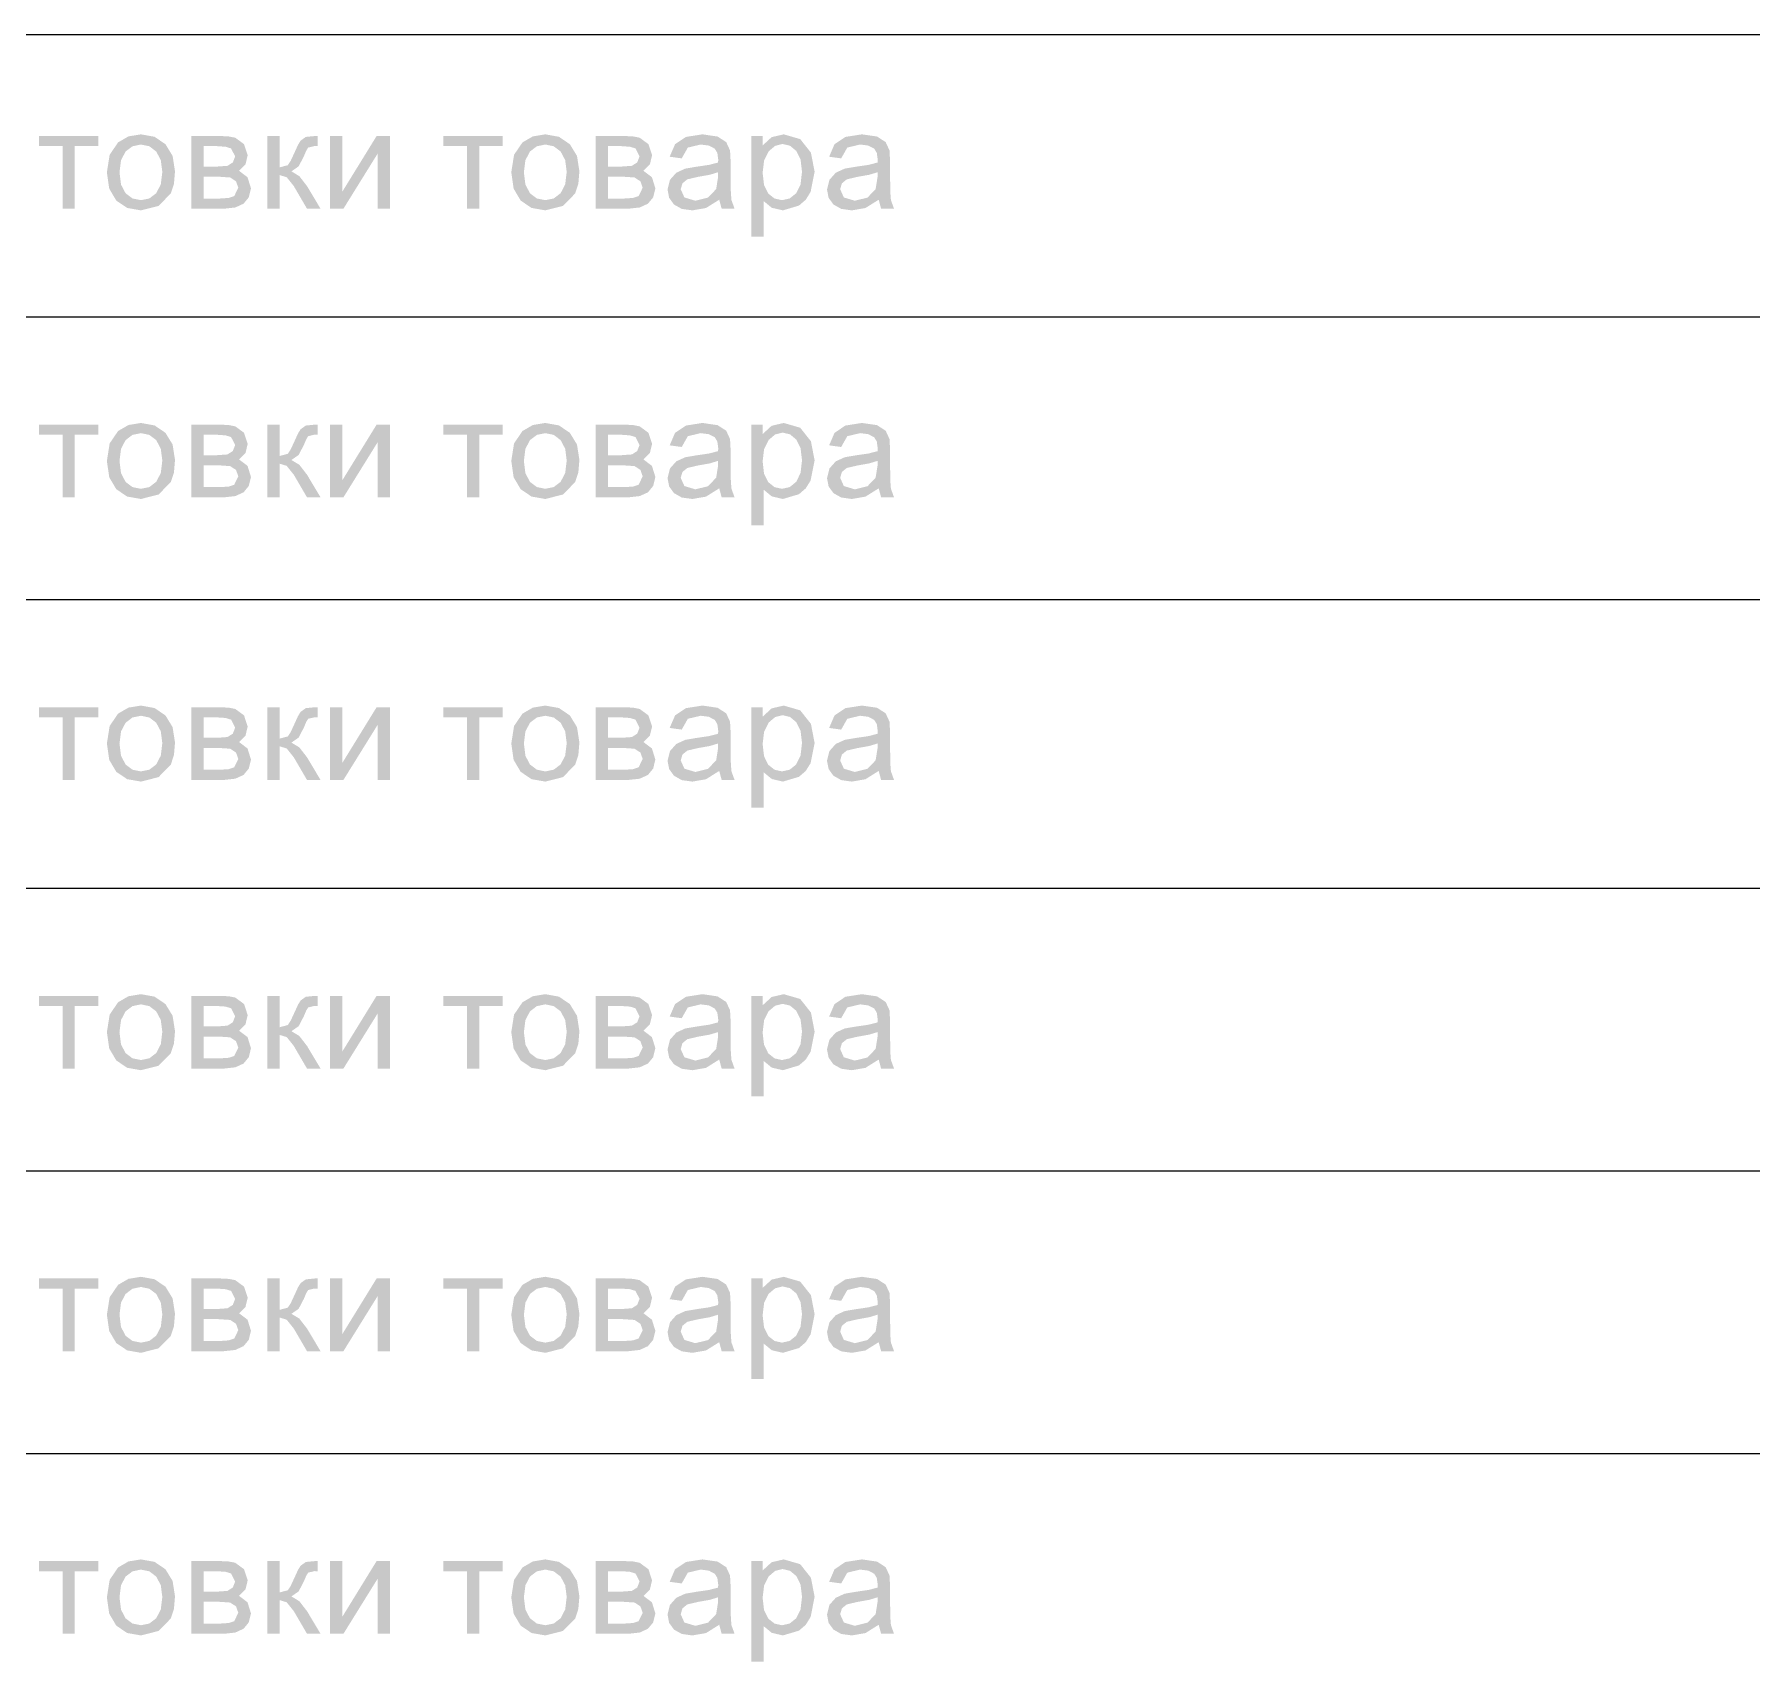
# Model space of a CAD drawing. Header units: millimetres. Extents: x 0 to 420, y 0 to 297.
# Drawn here: x 41.21 to 53.3, y 149.28 to 160.74 of the extents above; entities that cross this region are included whole.
import ezdxf

# ---------------------------------------------------------------- set-up
doc = ezdxf.new("R2010")
doc.units = ezdxf.units.MM

msp = doc.modelspace()

# ---------------------------------------------------------------- hatches: boundary and pattern name
for points in [[(41.241101, 160.024078), (41.657268, 160.024078), (41.657268, 159.95242), (41.492455, 159.95242), (41.492455, 159.511999), (41.406465, 159.511999), (41.406465, 159.95242), (41.241101, 159.95242)], [(42.847181, 160.024078), (42.934273, 160.024078), (42.934273, 159.803041), (42.992151, 159.818475), (43.012546, 159.84955), (43.041209, 159.91163), (43.063947, 159.961722), (43.08255, 159.991557), (43.11893, 160.017464), (43.186179, 160.024078), (43.203266, 160.024078), (43.203266, 159.95242), (43.179013, 159.952972), (43.135467, 159.942498), (43.122306, 159.921415), (43.104599, 159.87966), (43.068218, 159.810207), (43.017507, 159.774929), (43.073042, 159.741443), (43.12775, 159.670749), (43.222559, 159.511999), (43.127199, 159.511999), (43.034594, 159.670749), (42.984434, 159.733588), (42.934273, 159.749022), (42.934273, 159.511999), (42.847181, 159.511999)], [(43.289922, 160.024078), (43.377014, 160.024078), (43.377014, 159.633818), (43.617344, 160.024078), (43.71105, 160.024078), (43.71105, 159.511999), (43.62451, 159.511999), (43.62451, 159.900055), (43.383629, 159.511999), (43.289922, 159.511999)], [(44.088075, 160.024078), (44.504242, 160.024078), (44.504242, 159.95242), (44.339429, 159.95242), (44.339429, 159.511999), (44.253439, 159.511999), (44.253439, 159.95242), (44.088075, 159.95242)], [(41.241101, 157.992078), (41.657268, 157.992078), (41.657268, 157.92042), (41.492455, 157.92042), (41.492455, 157.479999), (41.406465, 157.479999), (41.406465, 157.92042), (41.241101, 157.92042)], [(42.847181, 157.992078), (42.934273, 157.992078), (42.934273, 157.771041), (42.992151, 157.786475), (43.012546, 157.81755), (43.041209, 157.87963), (43.063947, 157.929722), (43.08255, 157.959557), (43.11893, 157.985464), (43.186179, 157.992078), (43.203266, 157.992078), (43.203266, 157.92042), (43.179013, 157.920972), (43.135467, 157.910499), (43.122306, 157.889415), (43.104599, 157.84766), (43.068218, 157.778207), (43.017507, 157.742929), (43.073042, 157.709443), (43.12775, 157.638749), (43.222559, 157.479999), (43.127199, 157.479999), (43.034594, 157.638749), (42.984434, 157.701588), (42.934273, 157.717022), (42.934273, 157.479999), (42.847181, 157.479999)], [(43.289922, 157.992078), (43.377014, 157.992078), (43.377014, 157.601818), (43.617344, 157.992078), (43.71105, 157.992078), (43.71105, 157.479999), (43.62451, 157.479999), (43.62451, 157.868055), (43.383629, 157.479999), (43.289922, 157.479999)], [(44.088075, 157.992078), (44.504242, 157.992078), (44.504242, 157.92042), (44.339429, 157.92042), (44.339429, 157.479999), (44.253439, 157.479999), (44.253439, 157.92042), (44.088075, 157.92042)], [(41.241101, 156.002412), (41.657268, 156.002412), (41.657268, 155.930754), (41.492455, 155.930754), (41.492455, 155.490333), (41.406465, 155.490333), (41.406465, 155.930754), (41.241101, 155.930754)], [(42.847181, 156.002412), (42.934273, 156.002412), (42.934273, 155.781374), (42.992151, 155.796808), (43.012546, 155.827883), (43.041209, 155.889964), (43.063947, 155.940055), (43.08255, 155.96989), (43.11893, 155.995797), (43.186179, 156.002412), (43.203266, 156.002412), (43.203266, 155.930754), (43.179013, 155.931305), (43.135467, 155.920832), (43.122306, 155.899748), (43.104599, 155.857993), (43.068218, 155.78854), (43.017507, 155.753262), (43.073042, 155.719776), (43.12775, 155.649083), (43.222559, 155.490333), (43.127199, 155.490333), (43.034594, 155.649083), (42.984434, 155.711921), (42.934273, 155.727355), (42.934273, 155.490333), (42.847181, 155.490333)], [(43.289922, 156.002412), (43.377014, 156.002412), (43.377014, 155.612151), (43.617344, 156.002412), (43.71105, 156.002412), (43.71105, 155.490333), (43.62451, 155.490333), (43.62451, 155.878388), (43.383629, 155.490333), (43.289922, 155.490333)], [(44.088075, 156.002412), (44.504242, 156.002412), (44.504242, 155.930754), (44.339429, 155.930754), (44.339429, 155.490333), (44.253439, 155.490333), (44.253439, 155.930754), (44.088075, 155.930754)], [(41.241101, 153.970412), (41.657268, 153.970412), (41.657268, 153.898754), (41.492455, 153.898754), (41.492455, 153.458333), (41.406465, 153.458333), (41.406465, 153.898754), (41.241101, 153.898754)], [(42.847181, 153.970412), (42.934273, 153.970412), (42.934273, 153.749374), (42.992151, 153.764808), (43.012546, 153.795883), (43.041209, 153.857964), (43.063947, 153.908055), (43.08255, 153.93789), (43.11893, 153.963797), (43.186179, 153.970412), (43.203266, 153.970412), (43.203266, 153.898754), (43.179013, 153.899305), (43.135467, 153.888832), (43.122306, 153.867748), (43.104599, 153.825993), (43.068218, 153.75654), (43.017507, 153.721262), (43.073042, 153.687776), (43.12775, 153.617083), (43.222559, 153.458333), (43.127199, 153.458333), (43.034594, 153.617083), (42.984434, 153.679921), (42.934273, 153.695355), (42.934273, 153.458333), (42.847181, 153.458333)], [(43.289922, 153.970412), (43.377014, 153.970412), (43.377014, 153.580151), (43.617344, 153.970412), (43.71105, 153.970412), (43.71105, 153.458333), (43.62451, 153.458333), (43.62451, 153.846388), (43.383629, 153.458333), (43.289922, 153.458333)], [(44.088075, 153.970412), (44.504242, 153.970412), (44.504242, 153.898754), (44.339429, 153.898754), (44.339429, 153.458333), (44.253439, 153.458333), (44.253439, 153.898754), (44.088075, 153.898754)], [(41.241101, 151.980745), (41.657268, 151.980745), (41.657268, 151.909087), (41.492455, 151.909087), (41.492455, 151.468666), (41.406465, 151.468666), (41.406465, 151.909087), (41.241101, 151.909087)], [(42.847181, 151.980745), (42.934273, 151.980745), (42.934273, 151.759708), (42.992151, 151.775142), (43.012546, 151.806217), (43.041209, 151.868297), (43.063947, 151.918389), (43.08255, 151.948223), (43.11893, 151.97413), (43.186179, 151.980745), (43.203266, 151.980745), (43.203266, 151.909087), (43.179013, 151.909638), (43.135467, 151.899165), (43.122306, 151.878081), (43.104599, 151.836327), (43.068218, 151.766874), (43.017507, 151.731596), (43.073042, 151.698109), (43.12775, 151.627416), (43.222559, 151.468666), (43.127199, 151.468666), (43.034594, 151.627416), (42.984434, 151.690255), (42.934273, 151.705689), (42.934273, 151.468666), (42.847181, 151.468666)], [(43.289922, 151.980745), (43.377014, 151.980745), (43.377014, 151.590485), (43.617344, 151.980745), (43.71105, 151.980745), (43.71105, 151.468666), (43.62451, 151.468666), (43.62451, 151.856722), (43.383629, 151.468666), (43.289922, 151.468666)], [(44.088075, 151.980745), (44.504242, 151.980745), (44.504242, 151.909087), (44.339429, 151.909087), (44.339429, 151.468666), (44.253439, 151.468666), (44.253439, 151.909087), (44.088075, 151.909087)], [(41.241101, 149.991078), (41.657268, 149.991078), (41.657268, 149.91942), (41.492455, 149.91942), (41.492455, 149.478999), (41.406465, 149.478999), (41.406465, 149.91942), (41.241101, 149.91942)], [(42.847181, 149.991078), (42.934273, 149.991078), (42.934273, 149.770041), (42.992151, 149.785475), (43.012546, 149.81655), (43.041209, 149.87863), (43.063947, 149.928722), (43.08255, 149.958557), (43.11893, 149.984464), (43.186179, 149.991078), (43.203266, 149.991078), (43.203266, 149.91942), (43.179013, 149.919972), (43.135467, 149.909499), (43.122306, 149.888415), (43.104599, 149.84666), (43.068218, 149.777207), (43.017507, 149.741929), (43.073042, 149.708443), (43.12775, 149.637749), (43.222559, 149.478999), (43.127199, 149.478999), (43.034594, 149.637749), (42.984434, 149.700588), (42.934273, 149.716022), (42.934273, 149.478999), (42.847181, 149.478999)], [(43.289922, 149.991078), (43.377014, 149.991078), (43.377014, 149.600818), (43.617344, 149.991078), (43.71105, 149.991078), (43.71105, 149.478999), (43.62451, 149.478999), (43.62451, 149.867055), (43.383629, 149.478999), (43.289922, 149.478999)], [(44.088075, 149.991078), (44.504242, 149.991078), (44.504242, 149.91942), (44.339429, 149.91942), (44.339429, 149.478999), (44.253439, 149.478999), (44.253439, 149.91942), (44.088075, 149.91942)]]:
    msp.add_hatch(color=251).paths.add_polyline_path(points, flags=0)
h = msp.add_hatch(color=251)
h.paths.add_polyline_path([(41.718364, 159.768314), (41.737932, 159.891993), (41.797188, 159.978879), (41.870431, 160.021322), (41.958143, 160.035654), (42.054123, 160.018291), (42.130673, 159.966201), (42.181041, 159.883863), (42.197922, 159.77548), (42.19048, 159.686735), (42.168156, 159.619486), (42.082166, 159.531843), (41.958143, 159.500424), (41.860991, 159.517512), (41.78451, 159.569326), (41.734901, 159.653317)], flags=0)
h.paths.add_polyline_path([(41.80711, 159.768314), (41.817859, 159.681843), (41.850105, 159.620589), (41.898543, 159.58414), (41.958143, 159.572082), (42.017261, 159.584209), (42.06563, 159.62114), (42.097876, 159.683083), (42.108625, 159.771071), (42.097876, 159.854166), (42.06563, 159.914938), (42.017261, 159.951662), (41.958143, 159.963996), (41.898543, 159.951662), (41.850105, 159.914938), (41.817859, 159.853822)], flags=0)
h = msp.add_hatch(color=251)
h.paths.add_polyline_path([(42.312204, 160.024078), (42.512296, 160.024078), (42.576443, 160.020909), (42.621987, 160.011952), (42.683723, 159.966752), (42.709631, 159.888479), (42.694197, 159.823987), (42.648997, 159.778788), (42.708528, 159.733588), (42.732782, 159.655315), (42.717141, 159.591788), (42.680416, 159.547277), (42.622539, 159.52075), (42.543164, 159.511999), (42.312204, 159.511999)], flags=0)
h.paths.add_polyline_path([(42.399296, 159.808553), (42.491901, 159.808553), (42.567417, 159.814065), (42.6049, 159.837768), (42.621436, 159.880211), (42.592773, 159.936435), (42.553843, 159.948355), (42.494657, 159.95242), (42.399296, 159.95242)], flags=0)
h.paths.add_polyline_path([(42.399296, 159.583657), (42.513398, 159.583657), (42.575479, 159.58786), (42.614822, 159.600745), (42.643485, 159.659725), (42.6275, 159.704925), (42.586158, 159.731934), (42.504027, 159.737446), (42.399296, 159.737446)], flags=0)
h = msp.add_hatch(color=251)
h.paths.add_polyline_path([(44.565339, 159.768314), (44.584907, 159.891993), (44.644162, 159.978879), (44.717405, 160.021322), (44.805117, 160.035654), (44.901098, 160.018291), (44.977648, 159.966201), (45.028015, 159.883863), (45.044896, 159.77548), (45.037454, 159.686735), (45.01513, 159.619486), (44.929141, 159.531843), (44.805117, 159.500424), (44.707966, 159.517512), (44.631484, 159.569326), (44.581875, 159.653317)], flags=0)
h.paths.add_polyline_path([(44.654084, 159.768314), (44.664833, 159.681843), (44.697079, 159.620589), (44.745517, 159.58414), (44.805117, 159.572082), (44.864235, 159.584209), (44.912604, 159.62114), (44.94485, 159.683083), (44.955599, 159.771071), (44.94485, 159.854166), (44.912604, 159.914938), (44.864235, 159.951662), (44.805117, 159.963996), (44.745517, 159.951662), (44.697079, 159.914938), (44.664833, 159.853822)], flags=0)
h = msp.add_hatch(color=251)
h.paths.add_polyline_path([(45.159179, 160.024078), (45.35927, 160.024078), (45.423417, 160.020909), (45.468962, 160.011952), (45.530698, 159.966752), (45.556605, 159.888479), (45.541171, 159.823987), (45.495971, 159.778788), (45.555502, 159.733588), (45.579756, 159.655315), (45.564115, 159.591788), (45.52739, 159.547277), (45.469513, 159.52075), (45.390138, 159.511999), (45.159179, 159.511999)], flags=0)
h.paths.add_polyline_path([(45.246271, 159.808553), (45.338875, 159.808553), (45.414391, 159.814065), (45.451874, 159.837768), (45.46841, 159.880211), (45.439747, 159.936435), (45.400818, 159.948355), (45.341631, 159.95242), (45.246271, 159.95242)], flags=0)
h.paths.add_polyline_path([(45.246271, 159.583657), (45.360372, 159.583657), (45.422453, 159.58786), (45.461796, 159.600745), (45.490459, 159.659725), (45.474474, 159.704925), (45.433133, 159.731934), (45.351002, 159.737446), (45.246271, 159.737446)], flags=0)
h = msp.add_hatch(color=251)
h.paths.add_polyline_path([(46.029294, 159.575389), (45.936139, 159.51696), (45.840227, 159.500424), (45.765538, 159.510759), (45.710692, 159.541765), (45.676723, 159.588618), (45.665492, 159.647047), (45.68258, 159.715398), (45.727228, 159.765558), (45.790067, 159.794222), (45.867237, 159.807451), (45.95805, 159.82068), (46.021577, 159.837216), (46.022128, 159.859816), (46.015996, 159.904947), (45.997875, 159.934781), (45.95612, 159.956623), (45.898656, 159.963996), (45.808257, 159.942498), (45.765262, 159.866431), (45.680375, 159.878006), (45.718409, 159.966201), (45.795028, 160.017464), (45.911334, 160.035654), (46.017719, 160.02022), (46.078352, 159.981084), (46.105362, 159.922655), (46.109772, 159.842177), (46.109772, 159.726422), (46.111081, 159.627686), (46.115284, 159.573184), (46.137332, 159.511999), (46.046382, 159.511999)], flags=0)
h.paths.add_polyline_path([(46.021577, 159.768866), (45.962528, 159.750951), (45.879915, 159.736344), (45.804398, 159.718705), (45.770223, 159.690593), (45.758096, 159.649252), (45.784003, 159.591374), (45.861174, 159.568223), (45.95047, 159.590272), (46.007797, 159.650354), (46.021577, 159.737446)], flags=0)
h = msp.add_hatch(color=251)
h.paths.add_polyline_path([(46.256025, 159.315767), (46.256025, 160.024078), (46.3354, 160.024078), (46.3354, 159.957933), (46.398238, 160.01581), (46.483677, 160.035654), (46.599432, 160.00203), (46.674949, 159.90667), (46.700856, 159.772173), (46.672744, 159.630511), (46.638086, 159.574838), (46.590613, 159.534048), (46.477613, 159.500424), (46.399341, 159.518614), (46.343117, 159.564916), (46.343117, 159.315767)], flags=0)
h.paths.add_polyline_path([(46.334849, 159.765007), (46.344771, 159.678949), (46.374536, 159.618935), (46.418702, 159.583726), (46.47155, 159.572082), (46.525294, 159.58414), (46.570769, 159.620589), (46.601775, 159.683014), (46.61211, 159.772724), (46.601912, 159.857956), (46.571871, 159.918796), (46.527567, 159.955521), (46.475409, 159.967854), (46.42325, 159.954763), (46.377292, 159.91604), (46.345322, 159.852306)], flags=0)
h = msp.add_hatch(color=251)
h.paths.add_polyline_path([(47.151931, 159.575389), (47.058776, 159.51696), (46.962864, 159.500424), (46.888174, 159.510759), (46.833328, 159.541765), (46.79936, 159.588618), (46.788129, 159.647047), (46.805216, 159.715398), (46.849865, 159.765558), (46.912703, 159.794222), (46.989874, 159.807451), (47.080686, 159.82068), (47.144214, 159.837216), (47.144765, 159.859816), (47.138633, 159.904947), (47.120512, 159.934781), (47.078757, 159.956623), (47.021293, 159.963996), (46.930894, 159.942498), (46.887899, 159.866431), (46.803012, 159.878006), (46.841045, 159.966201), (46.917664, 160.017464), (47.033971, 160.035654), (47.140355, 160.02022), (47.200989, 159.981084), (47.227999, 159.922655), (47.232408, 159.842177), (47.232408, 159.726422), (47.233717, 159.627686), (47.23792, 159.573184), (47.259969, 159.511999), (47.169019, 159.511999)], flags=0)
h.paths.add_polyline_path([(47.144214, 159.768866), (47.085165, 159.750951), (47.002552, 159.736344), (46.927035, 159.718705), (46.89286, 159.690593), (46.880733, 159.649252), (46.90664, 159.591374), (46.98381, 159.568223), (47.073107, 159.590272), (47.130434, 159.650354), (47.144214, 159.737446)], flags=0)
h = msp.add_hatch(color=251)
h.paths.add_polyline_path([(41.718364, 157.736314), (41.737932, 157.859993), (41.797188, 157.946879), (41.870431, 157.989322), (41.958143, 158.003654), (42.054123, 157.986291), (42.130673, 157.934201), (42.181041, 157.851863), (42.197922, 157.74348), (42.19048, 157.654735), (42.168156, 157.587486), (42.082166, 157.499843), (41.958143, 157.468424), (41.860991, 157.485512), (41.78451, 157.537326), (41.734901, 157.621317)], flags=0)
h.paths.add_polyline_path([(41.80711, 157.736314), (41.817859, 157.649843), (41.850105, 157.588589), (41.898543, 157.55214), (41.958143, 157.540082), (42.017261, 157.552209), (42.06563, 157.58914), (42.097876, 157.651083), (42.108625, 157.739071), (42.097876, 157.822166), (42.06563, 157.882938), (42.017261, 157.919662), (41.958143, 157.931996), (41.898543, 157.919662), (41.850105, 157.882938), (41.817859, 157.821822)], flags=0)
h = msp.add_hatch(color=251)
h.paths.add_polyline_path([(42.312204, 157.992078), (42.512296, 157.992078), (42.576443, 157.988909), (42.621987, 157.979952), (42.683723, 157.934752), (42.709631, 157.856479), (42.694197, 157.791987), (42.648997, 157.746788), (42.708528, 157.701588), (42.732782, 157.623315), (42.717141, 157.559788), (42.680416, 157.515277), (42.622539, 157.48875), (42.543164, 157.479999), (42.312204, 157.479999)], flags=0)
h.paths.add_polyline_path([(42.399296, 157.776553), (42.491901, 157.776553), (42.567417, 157.782065), (42.6049, 157.805768), (42.621436, 157.848211), (42.592773, 157.904435), (42.553843, 157.916355), (42.494657, 157.92042), (42.399296, 157.92042)], flags=0)
h.paths.add_polyline_path([(42.399296, 157.551657), (42.513398, 157.551657), (42.575479, 157.55586), (42.614822, 157.568745), (42.643485, 157.627725), (42.6275, 157.672925), (42.586158, 157.699934), (42.504027, 157.705446), (42.399296, 157.705446)], flags=0)
h = msp.add_hatch(color=251)
h.paths.add_polyline_path([(44.565339, 157.736314), (44.584907, 157.859993), (44.644162, 157.946879), (44.717405, 157.989322), (44.805117, 158.003654), (44.901098, 157.986291), (44.977648, 157.934201), (45.028015, 157.851863), (45.044896, 157.74348), (45.037454, 157.654735), (45.01513, 157.587486), (44.929141, 157.499843), (44.805117, 157.468424), (44.707966, 157.485512), (44.631484, 157.537326), (44.581875, 157.621317)], flags=0)
h.paths.add_polyline_path([(44.654084, 157.736314), (44.664833, 157.649843), (44.697079, 157.588589), (44.745517, 157.55214), (44.805117, 157.540082), (44.864235, 157.552209), (44.912604, 157.58914), (44.94485, 157.651083), (44.955599, 157.739071), (44.94485, 157.822166), (44.912604, 157.882938), (44.864235, 157.919662), (44.805117, 157.931996), (44.745517, 157.919662), (44.697079, 157.882938), (44.664833, 157.821822)], flags=0)
h = msp.add_hatch(color=251)
h.paths.add_polyline_path([(45.159179, 157.992078), (45.35927, 157.992078), (45.423417, 157.988909), (45.468962, 157.979952), (45.530698, 157.934752), (45.556605, 157.856479), (45.541171, 157.791987), (45.495971, 157.746788), (45.555502, 157.701588), (45.579756, 157.623315), (45.564115, 157.559788), (45.52739, 157.515277), (45.469513, 157.48875), (45.390138, 157.479999), (45.159179, 157.479999)], flags=0)
h.paths.add_polyline_path([(45.246271, 157.776553), (45.338875, 157.776553), (45.414391, 157.782065), (45.451874, 157.805768), (45.46841, 157.848211), (45.439747, 157.904435), (45.400818, 157.916355), (45.341631, 157.92042), (45.246271, 157.92042)], flags=0)
h.paths.add_polyline_path([(45.246271, 157.551657), (45.360372, 157.551657), (45.422453, 157.55586), (45.461796, 157.568745), (45.490459, 157.627725), (45.474474, 157.672925), (45.433133, 157.699934), (45.351002, 157.705446), (45.246271, 157.705446)], flags=0)
h = msp.add_hatch(color=251)
h.paths.add_polyline_path([(46.029294, 157.543389), (45.936139, 157.48496), (45.840227, 157.468424), (45.765538, 157.478759), (45.710692, 157.509765), (45.676723, 157.556618), (45.665492, 157.615047), (45.68258, 157.683398), (45.727228, 157.733558), (45.790067, 157.762222), (45.867237, 157.775451), (45.95805, 157.78868), (46.021577, 157.805216), (46.022128, 157.827816), (46.015996, 157.872947), (45.997875, 157.902781), (45.95612, 157.924623), (45.898656, 157.931996), (45.808257, 157.910499), (45.765262, 157.834431), (45.680375, 157.846006), (45.718409, 157.934201), (45.795028, 157.985464), (45.911334, 158.003654), (46.017719, 157.98822), (46.078352, 157.949084), (46.105362, 157.890655), (46.109772, 157.810177), (46.109772, 157.694422), (46.111081, 157.595686), (46.115284, 157.541184), (46.137332, 157.479999), (46.046382, 157.479999)], flags=0)
h.paths.add_polyline_path([(46.021577, 157.736866), (45.962528, 157.718951), (45.879915, 157.704344), (45.804398, 157.686705), (45.770223, 157.658593), (45.758096, 157.617252), (45.784003, 157.559374), (45.861174, 157.536223), (45.95047, 157.558272), (46.007797, 157.618354), (46.021577, 157.705446)], flags=0)
h = msp.add_hatch(color=251)
h.paths.add_polyline_path([(46.256025, 157.283767), (46.256025, 157.992078), (46.3354, 157.992078), (46.3354, 157.925933), (46.398238, 157.98381), (46.483677, 158.003654), (46.599432, 157.97003), (46.674949, 157.87467), (46.700856, 157.740173), (46.672744, 157.598511), (46.638086, 157.542838), (46.590613, 157.502048), (46.477613, 157.468424), (46.399341, 157.486614), (46.343117, 157.532916), (46.343117, 157.283767)], flags=0)
h.paths.add_polyline_path([(46.334849, 157.733007), (46.344771, 157.646949), (46.374536, 157.586935), (46.418702, 157.551726), (46.47155, 157.540082), (46.525294, 157.55214), (46.570769, 157.588589), (46.601775, 157.651014), (46.61211, 157.740724), (46.601912, 157.825956), (46.571871, 157.886796), (46.527567, 157.923521), (46.475409, 157.935854), (46.42325, 157.922763), (46.377292, 157.88404), (46.345322, 157.820306)], flags=0)
h = msp.add_hatch(color=251)
h.paths.add_polyline_path([(47.151931, 157.543389), (47.058776, 157.48496), (46.962864, 157.468424), (46.888174, 157.478759), (46.833328, 157.509765), (46.79936, 157.556618), (46.788129, 157.615047), (46.805216, 157.683398), (46.849865, 157.733558), (46.912703, 157.762222), (46.989874, 157.775451), (47.080686, 157.78868), (47.144214, 157.805216), (47.144765, 157.827816), (47.138633, 157.872947), (47.120512, 157.902781), (47.078757, 157.924623), (47.021293, 157.931996), (46.930894, 157.910499), (46.887899, 157.834431), (46.803012, 157.846006), (46.841045, 157.934201), (46.917664, 157.985464), (47.033971, 158.003654), (47.140355, 157.98822), (47.200989, 157.949084), (47.227999, 157.890655), (47.232408, 157.810177), (47.232408, 157.694422), (47.233717, 157.595686), (47.23792, 157.541184), (47.259969, 157.479999), (47.169019, 157.479999)], flags=0)
h.paths.add_polyline_path([(47.144214, 157.736866), (47.085165, 157.718951), (47.002552, 157.704344), (46.927035, 157.686705), (46.89286, 157.658593), (46.880733, 157.617252), (46.90664, 157.559374), (46.98381, 157.536223), (47.073107, 157.558272), (47.130434, 157.618354), (47.144214, 157.705446)], flags=0)
h = msp.add_hatch(color=251)
h.paths.add_polyline_path([(41.718364, 155.746648), (41.737932, 155.870327), (41.797188, 155.957212), (41.870431, 155.999656), (41.958143, 156.013987), (42.054123, 155.996624), (42.130673, 155.944534), (42.181041, 155.862196), (42.197922, 155.753814), (42.19048, 155.665068), (42.168156, 155.59782), (42.082166, 155.510176), (41.958143, 155.478757), (41.860991, 155.495845), (41.78451, 155.547659), (41.734901, 155.631651)], flags=0)
h.paths.add_polyline_path([(41.80711, 155.746648), (41.817859, 155.660176), (41.850105, 155.598922), (41.898543, 155.562473), (41.958143, 155.550415), (42.017261, 155.562542), (42.06563, 155.599473), (42.097876, 155.661416), (42.108625, 155.749404), (42.097876, 155.8325), (42.06563, 155.893271), (42.017261, 155.929996), (41.958143, 155.942329), (41.898543, 155.929996), (41.850105, 155.893271), (41.817859, 155.832155)], flags=0)
h = msp.add_hatch(color=251)
h.paths.add_polyline_path([(42.312204, 156.002412), (42.512296, 156.002412), (42.576443, 155.999242), (42.621987, 155.990285), (42.683723, 155.945085), (42.709631, 155.866813), (42.694197, 155.802321), (42.648997, 155.757121), (42.708528, 155.711921), (42.732782, 155.633649), (42.717141, 155.570121), (42.680416, 155.52561), (42.622539, 155.499083), (42.543164, 155.490333), (42.312204, 155.490333)], flags=0)
h.paths.add_polyline_path([(42.399296, 155.786887), (42.491901, 155.786887), (42.567417, 155.792399), (42.6049, 155.816101), (42.621436, 155.858545), (42.592773, 155.914768), (42.553843, 155.926689), (42.494657, 155.930754), (42.399296, 155.930754)], flags=0)
h.paths.add_polyline_path([(42.399296, 155.561991), (42.513398, 155.561991), (42.575479, 155.566194), (42.614822, 155.579078), (42.643485, 155.638058), (42.6275, 155.683258), (42.586158, 155.710268), (42.504027, 155.71578), (42.399296, 155.71578)], flags=0)
h = msp.add_hatch(color=251)
h.paths.add_polyline_path([(44.565339, 155.746648), (44.584907, 155.870327), (44.644162, 155.957212), (44.717405, 155.999656), (44.805117, 156.013987), (44.901098, 155.996624), (44.977648, 155.944534), (45.028015, 155.862196), (45.044896, 155.753814), (45.037454, 155.665068), (45.01513, 155.59782), (44.929141, 155.510176), (44.805117, 155.478757), (44.707966, 155.495845), (44.631484, 155.547659), (44.581875, 155.631651)], flags=0)
h.paths.add_polyline_path([(44.654084, 155.746648), (44.664833, 155.660176), (44.697079, 155.598922), (44.745517, 155.562473), (44.805117, 155.550415), (44.864235, 155.562542), (44.912604, 155.599473), (44.94485, 155.661416), (44.955599, 155.749404), (44.94485, 155.8325), (44.912604, 155.893271), (44.864235, 155.929996), (44.805117, 155.942329), (44.745517, 155.929996), (44.697079, 155.893271), (44.664833, 155.832155)], flags=0)
h = msp.add_hatch(color=251)
h.paths.add_polyline_path([(45.159179, 156.002412), (45.35927, 156.002412), (45.423417, 155.999242), (45.468962, 155.990285), (45.530698, 155.945085), (45.556605, 155.866813), (45.541171, 155.802321), (45.495971, 155.757121), (45.555502, 155.711921), (45.579756, 155.633649), (45.564115, 155.570121), (45.52739, 155.52561), (45.469513, 155.499083), (45.390138, 155.490333), (45.159179, 155.490333)], flags=0)
h.paths.add_polyline_path([(45.246271, 155.786887), (45.338875, 155.786887), (45.414391, 155.792399), (45.451874, 155.816101), (45.46841, 155.858545), (45.439747, 155.914768), (45.400818, 155.926689), (45.341631, 155.930754), (45.246271, 155.930754)], flags=0)
h.paths.add_polyline_path([(45.246271, 155.561991), (45.360372, 155.561991), (45.422453, 155.566194), (45.461796, 155.579078), (45.490459, 155.638058), (45.474474, 155.683258), (45.433133, 155.710268), (45.351002, 155.71578), (45.246271, 155.71578)], flags=0)
h = msp.add_hatch(color=251)
h.paths.add_polyline_path([(46.029294, 155.553722), (45.936139, 155.495294), (45.840227, 155.478757), (45.765538, 155.489092), (45.710692, 155.520098), (45.676723, 155.566952), (45.665492, 155.62538), (45.68258, 155.693731), (45.727228, 155.743892), (45.790067, 155.772555), (45.867237, 155.785784), (45.95805, 155.799013), (46.021577, 155.81555), (46.022128, 155.83815), (46.015996, 155.88328), (45.997875, 155.913115), (45.95612, 155.934957), (45.898656, 155.942329), (45.808257, 155.920832), (45.765262, 155.844764), (45.680375, 155.85634), (45.718409, 155.944534), (45.795028, 155.995797), (45.911334, 156.013987), (46.017719, 155.998553), (46.078352, 155.959417), (46.105362, 155.900988), (46.109772, 155.820511), (46.109772, 155.704755), (46.111081, 155.606019), (46.115284, 155.551518), (46.137332, 155.490333), (46.046382, 155.490333)], flags=0)
h.paths.add_polyline_path([(46.021577, 155.747199), (45.962528, 155.729285), (45.879915, 155.714677), (45.804398, 155.697038), (45.770223, 155.668926), (45.758096, 155.627585), (45.784003, 155.569708), (45.861174, 155.546557), (45.95047, 155.568605), (46.007797, 155.628688), (46.021577, 155.71578)], flags=0)
h = msp.add_hatch(color=251)
h.paths.add_polyline_path([(46.256025, 155.2941), (46.256025, 156.002412), (46.3354, 156.002412), (46.3354, 155.936266), (46.398238, 155.994143), (46.483677, 156.013987), (46.599432, 155.980363), (46.674949, 155.885003), (46.700856, 155.750506), (46.672744, 155.608844), (46.638086, 155.553171), (46.590613, 155.512381), (46.477613, 155.478757), (46.399341, 155.496947), (46.343117, 155.543249), (46.343117, 155.2941)], flags=0)
h.paths.add_polyline_path([(46.334849, 155.743341), (46.344771, 155.657282), (46.374536, 155.597268), (46.418702, 155.56206), (46.47155, 155.550415), (46.525294, 155.562473), (46.570769, 155.598922), (46.601775, 155.661347), (46.61211, 155.751058), (46.601912, 155.836289), (46.571871, 155.89713), (46.527567, 155.933854), (46.475409, 155.946188), (46.42325, 155.933096), (46.377292, 155.894374), (46.345322, 155.830639)], flags=0)
h = msp.add_hatch(color=251)
h.paths.add_polyline_path([(47.151931, 155.553722), (47.058776, 155.495294), (46.962864, 155.478757), (46.888174, 155.489092), (46.833328, 155.520098), (46.79936, 155.566952), (46.788129, 155.62538), (46.805216, 155.693731), (46.849865, 155.743892), (46.912703, 155.772555), (46.989874, 155.785784), (47.080686, 155.799013), (47.144214, 155.81555), (47.144765, 155.83815), (47.138633, 155.88328), (47.120512, 155.913115), (47.078757, 155.934957), (47.021293, 155.942329), (46.930894, 155.920832), (46.887899, 155.844764), (46.803012, 155.85634), (46.841045, 155.944534), (46.917664, 155.995797), (47.033971, 156.013987), (47.140355, 155.998553), (47.200989, 155.959417), (47.227999, 155.900988), (47.232408, 155.820511), (47.232408, 155.704755), (47.233717, 155.606019), (47.23792, 155.551518), (47.259969, 155.490333), (47.169019, 155.490333)], flags=0)
h.paths.add_polyline_path([(47.144214, 155.747199), (47.085165, 155.729285), (47.002552, 155.714677), (46.927035, 155.697038), (46.89286, 155.668926), (46.880733, 155.627585), (46.90664, 155.569708), (46.98381, 155.546557), (47.073107, 155.568605), (47.130434, 155.628688), (47.144214, 155.71578)], flags=0)
h = msp.add_hatch(color=251)
h.paths.add_polyline_path([(41.718364, 153.714648), (41.737932, 153.838327), (41.797188, 153.925212), (41.870431, 153.967656), (41.958143, 153.981987), (42.054123, 153.964624), (42.130673, 153.912534), (42.181041, 153.830196), (42.197922, 153.721814), (42.19048, 153.633068), (42.168156, 153.56582), (42.082166, 153.478176), (41.958143, 153.446757), (41.860991, 153.463845), (41.78451, 153.515659), (41.734901, 153.599651)], flags=0)
h.paths.add_polyline_path([(41.80711, 153.714648), (41.817859, 153.628176), (41.850105, 153.566922), (41.898543, 153.530473), (41.958143, 153.518415), (42.017261, 153.530542), (42.06563, 153.567473), (42.097876, 153.629416), (42.108625, 153.717404), (42.097876, 153.8005), (42.06563, 153.861271), (42.017261, 153.897996), (41.958143, 153.910329), (41.898543, 153.897996), (41.850105, 153.861271), (41.817859, 153.800155)], flags=0)
h = msp.add_hatch(color=251)
h.paths.add_polyline_path([(42.312204, 153.970412), (42.512296, 153.970412), (42.576443, 153.967242), (42.621987, 153.958285), (42.683723, 153.913085), (42.709631, 153.834813), (42.694197, 153.770321), (42.648997, 153.725121), (42.708528, 153.679921), (42.732782, 153.601649), (42.717141, 153.538121), (42.680416, 153.49361), (42.622539, 153.467083), (42.543164, 153.458333), (42.312204, 153.458333)], flags=0)
h.paths.add_polyline_path([(42.399296, 153.754887), (42.491901, 153.754887), (42.567417, 153.760399), (42.6049, 153.784101), (42.621436, 153.826545), (42.592773, 153.882768), (42.553843, 153.894689), (42.494657, 153.898754), (42.399296, 153.898754)], flags=0)
h.paths.add_polyline_path([(42.399296, 153.529991), (42.513398, 153.529991), (42.575479, 153.534194), (42.614822, 153.547078), (42.643485, 153.606058), (42.6275, 153.651258), (42.586158, 153.678268), (42.504027, 153.68378), (42.399296, 153.68378)], flags=0)
h = msp.add_hatch(color=251)
h.paths.add_polyline_path([(44.565339, 153.714648), (44.584907, 153.838327), (44.644162, 153.925212), (44.717405, 153.967656), (44.805117, 153.981987), (44.901098, 153.964624), (44.977648, 153.912534), (45.028015, 153.830196), (45.044896, 153.721814), (45.037454, 153.633068), (45.01513, 153.56582), (44.929141, 153.478176), (44.805117, 153.446757), (44.707966, 153.463845), (44.631484, 153.515659), (44.581875, 153.599651)], flags=0)
h.paths.add_polyline_path([(44.654084, 153.714648), (44.664833, 153.628176), (44.697079, 153.566922), (44.745517, 153.530473), (44.805117, 153.518415), (44.864235, 153.530542), (44.912604, 153.567473), (44.94485, 153.629416), (44.955599, 153.717404), (44.94485, 153.8005), (44.912604, 153.861271), (44.864235, 153.897996), (44.805117, 153.910329), (44.745517, 153.897996), (44.697079, 153.861271), (44.664833, 153.800155)], flags=0)
h = msp.add_hatch(color=251)
h.paths.add_polyline_path([(45.159179, 153.970412), (45.35927, 153.970412), (45.423417, 153.967242), (45.468962, 153.958285), (45.530698, 153.913085), (45.556605, 153.834813), (45.541171, 153.770321), (45.495971, 153.725121), (45.555502, 153.679921), (45.579756, 153.601649), (45.564115, 153.538121), (45.52739, 153.49361), (45.469513, 153.467083), (45.390138, 153.458333), (45.159179, 153.458333)], flags=0)
h.paths.add_polyline_path([(45.246271, 153.754887), (45.338875, 153.754887), (45.414391, 153.760399), (45.451874, 153.784101), (45.46841, 153.826545), (45.439747, 153.882768), (45.400818, 153.894689), (45.341631, 153.898754), (45.246271, 153.898754)], flags=0)
h.paths.add_polyline_path([(45.246271, 153.529991), (45.360372, 153.529991), (45.422453, 153.534194), (45.461796, 153.547078), (45.490459, 153.606058), (45.474474, 153.651258), (45.433133, 153.678268), (45.351002, 153.68378), (45.246271, 153.68378)], flags=0)
h = msp.add_hatch(color=251)
h.paths.add_polyline_path([(46.029294, 153.521722), (45.936139, 153.463294), (45.840227, 153.446757), (45.765538, 153.457092), (45.710692, 153.488098), (45.676723, 153.534952), (45.665492, 153.59338), (45.68258, 153.661731), (45.727228, 153.711892), (45.790067, 153.740555), (45.867237, 153.753784), (45.95805, 153.767013), (46.021577, 153.78355), (46.022128, 153.80615), (46.015996, 153.85128), (45.997875, 153.881115), (45.95612, 153.902957), (45.898656, 153.910329), (45.808257, 153.888832), (45.765262, 153.812764), (45.680375, 153.82434), (45.718409, 153.912534), (45.795028, 153.963797), (45.911334, 153.981987), (46.017719, 153.966553), (46.078352, 153.927417), (46.105362, 153.868988), (46.109772, 153.788511), (46.109772, 153.672755), (46.111081, 153.574019), (46.115284, 153.519518), (46.137332, 153.458333), (46.046382, 153.458333)], flags=0)
h.paths.add_polyline_path([(46.021577, 153.715199), (45.962528, 153.697285), (45.879915, 153.682677), (45.804398, 153.665038), (45.770223, 153.636926), (45.758096, 153.595585), (45.784003, 153.537708), (45.861174, 153.514557), (45.95047, 153.536605), (46.007797, 153.596688), (46.021577, 153.68378)], flags=0)
h = msp.add_hatch(color=251)
h.paths.add_polyline_path([(46.256025, 153.2621), (46.256025, 153.970412), (46.3354, 153.970412), (46.3354, 153.904266), (46.398238, 153.962143), (46.483677, 153.981987), (46.599432, 153.948363), (46.674949, 153.853003), (46.700856, 153.718506), (46.672744, 153.576844), (46.638086, 153.521171), (46.590613, 153.480381), (46.477613, 153.446757), (46.399341, 153.464947), (46.343117, 153.511249), (46.343117, 153.2621)], flags=0)
h.paths.add_polyline_path([(46.334849, 153.711341), (46.344771, 153.625282), (46.374536, 153.565268), (46.418702, 153.53006), (46.47155, 153.518415), (46.525294, 153.530473), (46.570769, 153.566922), (46.601775, 153.629347), (46.61211, 153.719058), (46.601912, 153.804289), (46.571871, 153.86513), (46.527567, 153.901854), (46.475409, 153.914188), (46.42325, 153.901096), (46.377292, 153.862374), (46.345322, 153.798639)], flags=0)
h = msp.add_hatch(color=251)
h.paths.add_polyline_path([(47.151931, 153.521722), (47.058776, 153.463294), (46.962864, 153.446757), (46.888174, 153.457092), (46.833328, 153.488098), (46.79936, 153.534952), (46.788129, 153.59338), (46.805216, 153.661731), (46.849865, 153.711892), (46.912703, 153.740555), (46.989874, 153.753784), (47.080686, 153.767013), (47.144214, 153.78355), (47.144765, 153.80615), (47.138633, 153.85128), (47.120512, 153.881115), (47.078757, 153.902957), (47.021293, 153.910329), (46.930894, 153.888832), (46.887899, 153.812764), (46.803012, 153.82434), (46.841045, 153.912534), (46.917664, 153.963797), (47.033971, 153.981987), (47.140355, 153.966553), (47.200989, 153.927417), (47.227999, 153.868988), (47.232408, 153.788511), (47.232408, 153.672755), (47.233717, 153.574019), (47.23792, 153.519518), (47.259969, 153.458333), (47.169019, 153.458333)], flags=0)
h.paths.add_polyline_path([(47.144214, 153.715199), (47.085165, 153.697285), (47.002552, 153.682677), (46.927035, 153.665038), (46.89286, 153.636926), (46.880733, 153.595585), (46.90664, 153.537708), (46.98381, 153.514557), (47.073107, 153.536605), (47.130434, 153.596688), (47.144214, 153.68378)], flags=0)
h = msp.add_hatch(color=251)
h.paths.add_polyline_path([(41.718364, 151.724981), (41.737932, 151.84866), (41.797188, 151.935545), (41.870431, 151.977989), (41.958143, 151.992321), (42.054123, 151.974957), (42.130673, 151.922867), (42.181041, 151.84053), (42.197922, 151.732147), (42.19048, 151.643401), (42.168156, 151.576153), (42.082166, 151.48851), (41.958143, 151.457091), (41.860991, 151.474178), (41.78451, 151.525992), (41.734901, 151.609984)], flags=0)
h.paths.add_polyline_path([(41.80711, 151.724981), (41.817859, 151.638509), (41.850105, 151.577255), (41.898543, 151.540806), (41.958143, 151.528749), (42.017261, 151.540875), (42.06563, 151.577807), (42.097876, 151.63975), (42.108625, 151.727737), (42.097876, 151.810833), (42.06563, 151.871604), (42.017261, 151.908329), (41.958143, 151.920663), (41.898543, 151.908329), (41.850105, 151.871604), (41.817859, 151.810488)], flags=0)
h = msp.add_hatch(color=251)
h.paths.add_polyline_path([(42.312204, 151.980745), (42.512296, 151.980745), (42.576443, 151.977576), (42.621987, 151.968618), (42.683723, 151.923419), (42.709631, 151.845146), (42.694197, 151.780654), (42.648997, 151.735454), (42.708528, 151.690255), (42.732782, 151.611982), (42.717141, 151.548454), (42.680416, 151.503944), (42.622539, 151.477417), (42.543164, 151.468666), (42.312204, 151.468666)], flags=0)
h.paths.add_polyline_path([(42.399296, 151.76522), (42.491901, 151.76522), (42.567417, 151.770732), (42.6049, 151.794434), (42.621436, 151.836878), (42.592773, 151.893102), (42.553843, 151.905022), (42.494657, 151.909087), (42.399296, 151.909087)], flags=0)
h.paths.add_polyline_path([(42.399296, 151.540324), (42.513398, 151.540324), (42.575479, 151.544527), (42.614822, 151.557412), (42.643485, 151.616392), (42.6275, 151.661591), (42.586158, 151.688601), (42.504027, 151.694113), (42.399296, 151.694113)], flags=0)
h = msp.add_hatch(color=251)
h.paths.add_polyline_path([(44.565339, 151.724981), (44.584907, 151.84866), (44.644162, 151.935545), (44.717405, 151.977989), (44.805117, 151.992321), (44.901098, 151.974957), (44.977648, 151.922867), (45.028015, 151.84053), (45.044896, 151.732147), (45.037454, 151.643401), (45.01513, 151.576153), (44.929141, 151.48851), (44.805117, 151.457091), (44.707966, 151.474178), (44.631484, 151.525992), (44.581875, 151.609984)], flags=0)
h.paths.add_polyline_path([(44.654084, 151.724981), (44.664833, 151.638509), (44.697079, 151.577255), (44.745517, 151.540806), (44.805117, 151.528749), (44.864235, 151.540875), (44.912604, 151.577807), (44.94485, 151.63975), (44.955599, 151.727737), (44.94485, 151.810833), (44.912604, 151.871604), (44.864235, 151.908329), (44.805117, 151.920663), (44.745517, 151.908329), (44.697079, 151.871604), (44.664833, 151.810488)], flags=0)
h = msp.add_hatch(color=251)
h.paths.add_polyline_path([(45.159179, 151.980745), (45.35927, 151.980745), (45.423417, 151.977576), (45.468962, 151.968618), (45.530698, 151.923419), (45.556605, 151.845146), (45.541171, 151.780654), (45.495971, 151.735454), (45.555502, 151.690255), (45.579756, 151.611982), (45.564115, 151.548454), (45.52739, 151.503944), (45.469513, 151.477417), (45.390138, 151.468666), (45.159179, 151.468666)], flags=0)
h.paths.add_polyline_path([(45.246271, 151.76522), (45.338875, 151.76522), (45.414391, 151.770732), (45.451874, 151.794434), (45.46841, 151.836878), (45.439747, 151.893102), (45.400818, 151.905022), (45.341631, 151.909087), (45.246271, 151.909087)], flags=0)
h.paths.add_polyline_path([(45.246271, 151.540324), (45.360372, 151.540324), (45.422453, 151.544527), (45.461796, 151.557412), (45.490459, 151.616392), (45.474474, 151.661591), (45.433133, 151.688601), (45.351002, 151.694113), (45.246271, 151.694113)], flags=0)
h = msp.add_hatch(color=251)
h.paths.add_polyline_path([(46.029294, 151.532056), (45.936139, 151.473627), (45.840227, 151.457091), (45.765538, 151.467426), (45.710692, 151.498432), (45.676723, 151.545285), (45.665492, 151.603714), (45.68258, 151.672064), (45.727228, 151.722225), (45.790067, 151.750888), (45.867237, 151.764117), (45.95805, 151.777347), (46.021577, 151.793883), (46.022128, 151.816483), (46.015996, 151.861614), (45.997875, 151.891448), (45.95612, 151.91329), (45.898656, 151.920663), (45.808257, 151.899165), (45.765262, 151.823097), (45.680375, 151.834673), (45.718409, 151.922867), (45.795028, 151.97413), (45.911334, 151.992321), (46.017719, 151.976887), (46.078352, 151.93775), (46.105362, 151.879321), (46.109772, 151.798844), (46.109772, 151.683089), (46.111081, 151.584352), (46.115284, 151.529851), (46.137332, 151.468666), (46.046382, 151.468666)], flags=0)
h.paths.add_polyline_path([(46.021577, 151.725532), (45.962528, 151.707618), (45.879915, 151.693011), (45.804398, 151.675372), (45.770223, 151.64726), (45.758096, 151.605919), (45.784003, 151.548041), (45.861174, 151.52489), (45.95047, 151.546939), (46.007797, 151.607021), (46.021577, 151.694113)], flags=0)
h = msp.add_hatch(color=251)
h.paths.add_polyline_path([(46.256025, 151.272433), (46.256025, 151.980745), (46.3354, 151.980745), (46.3354, 151.914599), (46.398238, 151.972477), (46.483677, 151.992321), (46.599432, 151.958696), (46.674949, 151.863336), (46.700856, 151.72884), (46.672744, 151.587177), (46.638086, 151.531505), (46.590613, 151.490715), (46.477613, 151.457091), (46.399341, 151.475281), (46.343117, 151.521583), (46.343117, 151.272433)], flags=0)
h.paths.add_polyline_path([(46.334849, 151.721674), (46.344771, 151.635615), (46.374536, 151.575602), (46.418702, 151.540393), (46.47155, 151.528749), (46.525294, 151.540806), (46.570769, 151.577255), (46.601775, 151.639681), (46.61211, 151.729391), (46.601912, 151.814623), (46.571871, 151.875463), (46.527567, 151.912188), (46.475409, 151.924521), (46.42325, 151.91143), (46.377292, 151.872707), (46.345322, 151.808973)], flags=0)
h = msp.add_hatch(color=251)
h.paths.add_polyline_path([(47.151931, 151.532056), (47.058776, 151.473627), (46.962864, 151.457091), (46.888174, 151.467426), (46.833328, 151.498432), (46.79936, 151.545285), (46.788129, 151.603714), (46.805216, 151.672064), (46.849865, 151.722225), (46.912703, 151.750888), (46.989874, 151.764117), (47.080686, 151.777347), (47.144214, 151.793883), (47.144765, 151.816483), (47.138633, 151.861614), (47.120512, 151.891448), (47.078757, 151.91329), (47.021293, 151.920663), (46.930894, 151.899165), (46.887899, 151.823097), (46.803012, 151.834673), (46.841045, 151.922867), (46.917664, 151.97413), (47.033971, 151.992321), (47.140355, 151.976887), (47.200989, 151.93775), (47.227999, 151.879321), (47.232408, 151.798844), (47.232408, 151.683089), (47.233717, 151.584352), (47.23792, 151.529851), (47.259969, 151.468666), (47.169019, 151.468666)], flags=0)
h.paths.add_polyline_path([(47.144214, 151.725532), (47.085165, 151.707618), (47.002552, 151.693011), (46.927035, 151.675372), (46.89286, 151.64726), (46.880733, 151.605919), (46.90664, 151.548041), (46.98381, 151.52489), (47.073107, 151.546939), (47.130434, 151.607021), (47.144214, 151.694113)], flags=0)
h = msp.add_hatch(color=251)
h.paths.add_polyline_path([(41.718364, 149.735315), (41.737932, 149.858993), (41.797188, 149.945879), (41.870431, 149.988322), (41.958143, 150.002654), (42.054123, 149.985291), (42.130673, 149.933201), (42.181041, 149.850863), (42.197922, 149.74248), (42.19048, 149.653735), (42.168156, 149.586486), (42.082166, 149.498843), (41.958143, 149.467424), (41.860991, 149.484512), (41.78451, 149.536326), (41.734901, 149.620317)], flags=0)
h.paths.add_polyline_path([(41.80711, 149.735315), (41.817859, 149.648843), (41.850105, 149.587589), (41.898543, 149.55114), (41.958143, 149.539082), (42.017261, 149.551209), (42.06563, 149.58814), (42.097876, 149.650083), (42.108625, 149.738071), (42.097876, 149.821166), (42.06563, 149.881938), (42.017261, 149.918662), (41.958143, 149.930996), (41.898543, 149.918662), (41.850105, 149.881938), (41.817859, 149.820822)], flags=0)
h = msp.add_hatch(color=251)
h.paths.add_polyline_path([(42.312204, 149.991078), (42.512296, 149.991078), (42.576443, 149.987909), (42.621987, 149.978952), (42.683723, 149.933752), (42.709631, 149.855479), (42.694197, 149.790987), (42.648997, 149.745788), (42.708528, 149.700588), (42.732782, 149.622315), (42.717141, 149.558788), (42.680416, 149.514277), (42.622539, 149.48775), (42.543164, 149.478999), (42.312204, 149.478999)], flags=0)
h.paths.add_polyline_path([(42.399296, 149.775553), (42.491901, 149.775553), (42.567417, 149.781065), (42.6049, 149.804768), (42.621436, 149.847211), (42.592773, 149.903435), (42.553843, 149.915355), (42.494657, 149.91942), (42.399296, 149.91942)], flags=0)
h.paths.add_polyline_path([(42.399296, 149.550657), (42.513398, 149.550657), (42.575479, 149.55486), (42.614822, 149.567745), (42.643485, 149.626725), (42.6275, 149.671925), (42.586158, 149.698934), (42.504027, 149.704446), (42.399296, 149.704446)], flags=0)
h = msp.add_hatch(color=251)
h.paths.add_polyline_path([(44.565339, 149.735315), (44.584907, 149.858993), (44.644162, 149.945879), (44.717405, 149.988322), (44.805117, 150.002654), (44.901098, 149.985291), (44.977648, 149.933201), (45.028015, 149.850863), (45.044896, 149.74248), (45.037454, 149.653735), (45.01513, 149.586486), (44.929141, 149.498843), (44.805117, 149.467424), (44.707966, 149.484512), (44.631484, 149.536326), (44.581875, 149.620317)], flags=0)
h.paths.add_polyline_path([(44.654084, 149.735315), (44.664833, 149.648843), (44.697079, 149.587589), (44.745517, 149.55114), (44.805117, 149.539082), (44.864235, 149.551209), (44.912604, 149.58814), (44.94485, 149.650083), (44.955599, 149.738071), (44.94485, 149.821166), (44.912604, 149.881938), (44.864235, 149.918662), (44.805117, 149.930996), (44.745517, 149.918662), (44.697079, 149.881938), (44.664833, 149.820822)], flags=0)
h = msp.add_hatch(color=251)
h.paths.add_polyline_path([(45.159179, 149.991078), (45.35927, 149.991078), (45.423417, 149.987909), (45.468962, 149.978952), (45.530698, 149.933752), (45.556605, 149.855479), (45.541171, 149.790987), (45.495971, 149.745788), (45.555502, 149.700588), (45.579756, 149.622315), (45.564115, 149.558788), (45.52739, 149.514277), (45.469513, 149.48775), (45.390138, 149.478999), (45.159179, 149.478999)], flags=0)
h.paths.add_polyline_path([(45.246271, 149.775553), (45.338875, 149.775553), (45.414391, 149.781065), (45.451874, 149.804768), (45.46841, 149.847211), (45.439747, 149.903435), (45.400818, 149.915355), (45.341631, 149.91942), (45.246271, 149.91942)], flags=0)
h.paths.add_polyline_path([(45.246271, 149.550657), (45.360372, 149.550657), (45.422453, 149.55486), (45.461796, 149.567745), (45.490459, 149.626725), (45.474474, 149.671925), (45.433133, 149.698934), (45.351002, 149.704446), (45.246271, 149.704446)], flags=0)
h = msp.add_hatch(color=251)
h.paths.add_polyline_path([(46.029294, 149.542389), (45.936139, 149.48396), (45.840227, 149.467424), (45.765538, 149.477759), (45.710692, 149.508765), (45.676723, 149.555618), (45.665492, 149.614047), (45.68258, 149.682398), (45.727228, 149.732558), (45.790067, 149.761222), (45.867237, 149.774451), (45.95805, 149.78768), (46.021577, 149.804216), (46.022128, 149.826816), (46.015996, 149.871947), (45.997875, 149.901782), (45.95612, 149.923623), (45.898656, 149.930996), (45.808257, 149.909499), (45.765262, 149.833431), (45.680375, 149.845006), (45.718409, 149.933201), (45.795028, 149.984464), (45.911334, 150.002654), (46.017719, 149.98722), (46.078352, 149.948084), (46.105362, 149.889655), (46.109772, 149.809177), (46.109772, 149.693422), (46.111081, 149.594686), (46.115284, 149.540184), (46.137332, 149.478999), (46.046382, 149.478999)], flags=0)
h.paths.add_polyline_path([(46.021577, 149.735866), (45.962528, 149.717951), (45.879915, 149.703344), (45.804398, 149.685705), (45.770223, 149.657593), (45.758096, 149.616252), (45.784003, 149.558374), (45.861174, 149.535223), (45.95047, 149.557272), (46.007797, 149.617354), (46.021577, 149.704446)], flags=0)
h = msp.add_hatch(color=251)
h.paths.add_polyline_path([(46.256025, 149.282767), (46.256025, 149.991078), (46.3354, 149.991078), (46.3354, 149.924933), (46.398238, 149.98281), (46.483677, 150.002654), (46.599432, 149.96903), (46.674949, 149.87367), (46.700856, 149.739173), (46.672744, 149.597511), (46.638086, 149.541838), (46.590613, 149.501048), (46.477613, 149.467424), (46.399341, 149.485614), (46.343117, 149.531916), (46.343117, 149.282767)], flags=0)
h.paths.add_polyline_path([(46.334849, 149.732007), (46.344771, 149.645949), (46.374536, 149.585935), (46.418702, 149.550726), (46.47155, 149.539082), (46.525294, 149.55114), (46.570769, 149.587589), (46.601775, 149.650014), (46.61211, 149.739724), (46.601912, 149.824956), (46.571871, 149.885796), (46.527567, 149.922521), (46.475409, 149.934854), (46.42325, 149.921763), (46.377292, 149.88304), (46.345322, 149.819306)], flags=0)
h = msp.add_hatch(color=251)
h.paths.add_polyline_path([(47.151931, 149.542389), (47.058776, 149.48396), (46.962864, 149.467424), (46.888174, 149.477759), (46.833328, 149.508765), (46.79936, 149.555618), (46.788129, 149.614047), (46.805216, 149.682398), (46.849865, 149.732558), (46.912703, 149.761222), (46.989874, 149.774451), (47.080686, 149.78768), (47.144214, 149.804216), (47.144765, 149.826816), (47.138633, 149.871947), (47.120512, 149.901782), (47.078757, 149.923623), (47.021293, 149.930996), (46.930894, 149.909499), (46.887899, 149.833431), (46.803012, 149.845006), (46.841045, 149.933201), (46.917664, 149.984464), (47.033971, 150.002654), (47.140355, 149.98722), (47.200989, 149.948084), (47.227999, 149.889655), (47.232408, 149.809177), (47.232408, 149.693422), (47.233717, 149.594686), (47.23792, 149.540184), (47.259969, 149.478999), (47.169019, 149.478999)], flags=0)
h.paths.add_polyline_path([(47.144214, 149.735866), (47.085165, 149.717951), (47.002552, 149.703344), (46.927035, 149.685705), (46.89286, 149.657593), (46.880733, 149.616252), (46.90664, 149.558374), (46.98381, 149.535223), (47.073107, 149.557272), (47.130434, 149.617354), (47.144214, 149.704446)], flags=0)

# ---------------------------------------------------------------- linework, layer by layer
at = {"color": 7, "lineweight": 0}
for points in [[(28.913668, 160.739666), (77.681668, 160.739666)], [(28.913668, 158.749999), (77.681668, 158.749999)], [(28.913668, 156.760333), (77.681668, 156.760333)], [(28.913668, 154.728333), (77.681668, 154.728333)], [(28.913668, 152.738666), (77.681668, 152.738666)], [(28.913668, 150.748999), (77.681668, 150.748999)]]:
    msp.add_lwpolyline(points, dxfattribs=at)

doc.saveas('drawing.dxf')
